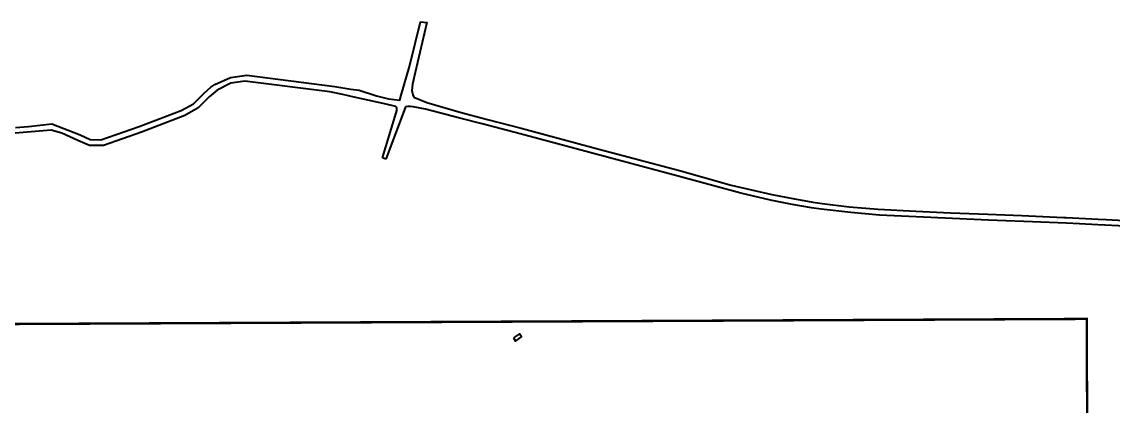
# Model space of a CAD drawing. Header units: metres. Extents: x 428 to 3974, y -4076 to 3914.
# Drawn here: x 1048.334 to 1049.524, y -4051.354 to -4050.935 of the extents above; entities that cross this region are included whole.
import ezdxf

# ---------------------------------------------------------------- set-up
doc = ezdxf.new("R2010")
doc.units = ezdxf.units.M
doc.header["$MEASUREMENT"] = 0
for name, color, linetype, lineweight in [('C-BLDG', 253, 'Continuous', 5), ('C-CLER-AERO', 253, 'Continuous', 5), ('C-ROAD-LAND', 253, 'Continuous', 9)]:
    doc.layers.add(name, color=color, linetype=linetype, lineweight=lineweight)
doc.styles.add('ADPI R', font='swiss.ttf')
doc.linetypes.add('OLS', pattern='A,4,-2,4,-2,["OLS",ADPI R,S=1.2,R=0,X=-1.7,Y=-0.5],-2,4,-2,4,-2', length=26)

msp = doc.modelspace()

# ---------------------------------------------------------------- linework, layer by layer
at = {"layer": 'C-BLDG', "lineweight": 40}
msp.add_lwpolyline([(1048.87, -4051.2795), (1048.8724, -4051.283), (1048.879, -4051.2784), (1048.8766, -4051.275), (1048.87, -4051.2795)], dxfattribs=at)
at = {"layer": 'C-CLER-AERO', "linetype": 'OLS', "lineweight": 40, "const_width": 0.0026, "flags": 128}
msp.add_lwpolyline([(1046.8526, -4051.2713), (1049.4951, -4051.2588), (1049.4962, -4051.5013), (1046.8537, -4051.5139), (1046.8526, -4051.2713)], close=True, dxfattribs=at)
at = {"layer": 'C-ROAD-LAND', "lineweight": 40}
for p, q in [((1048.5771, -4050.9998), (1048.562, -4051.0022)), ((1048.6698, -4051.0115), (1048.5771, -4050.9998)), ((1048.5469, -4051.0096), (1048.5381, -4051.017)), ((1048.562, -4051.0022), (1048.5469, -4051.0096)), ((1048.684, -4051.0143), (1048.6698, -4051.0115)), ((1048.5381, -4051.017), (1048.5261, -4051.0288)), ((1048.6963, -4051.0172), (1048.684, -4051.0143)), ((1048.7313, -4051.0251), (1048.6963, -4051.0172)), ((1048.7417, -4051.0275), (1048.7313, -4051.0251)), ((1048.5117, -4051.0371), (1048.4645, -4051.0554)), ((1048.5261, -4051.0288), (1048.5117, -4051.0371)), ((1048.7274, -4051.0832), (1048.7431, -4051.0308)), ((1048.752, -4051.0288), (1048.731, -4051.0847)), ((1048.7426, -4051.0283), (1048.7417, -4051.0275)), ((1048.743, -4051.0294), (1048.7426, -4051.0283)), ((1048.743, -4051.0299), (1048.743, -4051.0294)), ((1048.7431, -4051.0308), (1048.743, -4051.0299)), ((1048.7527, -4051.028), (1048.752, -4051.0288)), ((1048.755, -4051.0273), (1048.7527, -4051.028)), ((1048.7527, -4051.028), (1048.7527, -4051.028)), ((1048.7577, -4051.0273), (1048.755, -4051.0273)), ((1048.7606, -4051.0278), (1048.7577, -4051.0273)), ((1048.7741, -4051.0305), (1048.7606, -4051.0278)), ((1048.8117, -4051.04), (1048.7741, -4051.0305)), ((1048.8361, -4051.0465), (1048.8117, -4051.04)), ((1048.8772, -4051.0574), (1048.8361, -4051.0465)), ((1048.366, -4051.0533), (1048.3269, -4051.0564)), ((1048.3777, -4051.0565), (1048.366, -4051.0533)), ((1048.3952, -4051.0645), (1048.3777, -4051.0565)), ((1048.4645, -4051.0554), (1048.4229, -4051.0698)), ((1049.0496, -4051.1035), (1048.8772, -4051.0574)), ((1048.4079, -4051.0701), (1048.3952, -4051.0645)), ((1048.4229, -4051.0698), (1048.4079, -4051.0701)), ((1048.731, -4051.0847), (1048.7274, -4051.0832)), ((1049.118, -4051.1219), (1049.0496, -4051.1035)), ((1049.1502, -4051.1294), (1049.118, -4051.1219)), ((1049.1739, -4051.1341), (1049.1502, -4051.1294)), ((1049.195, -4051.1378), (1049.1739, -4051.1341)), ((1049.2056, -4051.1394), (1049.195, -4051.1378)), ((1049.238, -4051.1428), (1049.2056, -4051.1394)), ((1049.2691, -4051.1457), (1049.238, -4051.1428)), ((1049.3092, -4051.1478), (1049.2691, -4051.1457)), ((1049.3489, -4051.1494), (1049.3092, -4051.1478)), ((1049.388, -4051.1512), (1049.3489, -4051.1494)), ((1049.4267, -4051.1527), (1049.388, -4051.1512)), ((1049.4729, -4051.1547), (1049.4267, -4051.1527)), ((1049.4874, -4051.1553), (1049.4729, -4051.1547)), ((1049.5074, -4051.1563), (1049.4874, -4051.1553)), ((1049.5373, -4051.1577), (1049.5074, -4051.1563))]:
    msp.add_line(p, q, dxfattribs=at)
msp.add_lwpolyline([(1048.3271, -4051.0502), (1048.3413, -4051.0493), (1048.3667, -4051.0462), (1048.3977, -4051.0584), (1048.4086, -4051.0635), (1048.4201, -4051.0637), (1048.4618, -4051.0493), (1048.5078, -4051.0318), (1048.5212, -4051.0244), (1048.5327, -4051.0131), (1048.5401, -4051.0063), (1048.5444, -4051.0034), (1048.5614, -4050.9958), (1048.5792, -4050.9933), (1048.6753, -4051.0057), (1048.6926, -4051.0086), (1048.7019, -4051.0095), (1048.7206, -4051.0158), (1048.7339, -4051.019), (1048.7462, -4051.0206), (1048.7477, -4051.015), (1048.7567, -4050.984), (1048.7687, -4050.9353), (1048.7755, -4050.9361), (1048.7627, -4050.9906), (1048.7599, -4051.0032), (1048.7591, -4051.0101), (1048.7603, -4051.0146), (1048.7614, -4051.0173), (1048.7756, -4051.0232), (1048.813, -4051.034), (1048.8418, -4051.0415), (1048.8784, -4051.0512), (1048.9645, -4051.0743), (1049.0511, -4051.0973), (1049.1076, -4051.113), (1049.1518, -4051.1232), (1049.1746, -4051.1278), (1049.1964, -4051.1315), (1049.2065, -4051.1332), (1049.2362, -4051.1366), (1049.2678, -4051.1393), (1049.3089, -4051.1415), (1049.3465, -4051.1431), (1049.3873, -4051.1448), (1049.4243, -4051.1461), (1049.47, -4051.1484), (1049.4726, -4051.1483), (1049.5077, -4051.1503), (1049.5164, -4051.1504), (1049.5494, -4051.1523)], dxfattribs=at)

doc.saveas('drawing.dxf')
